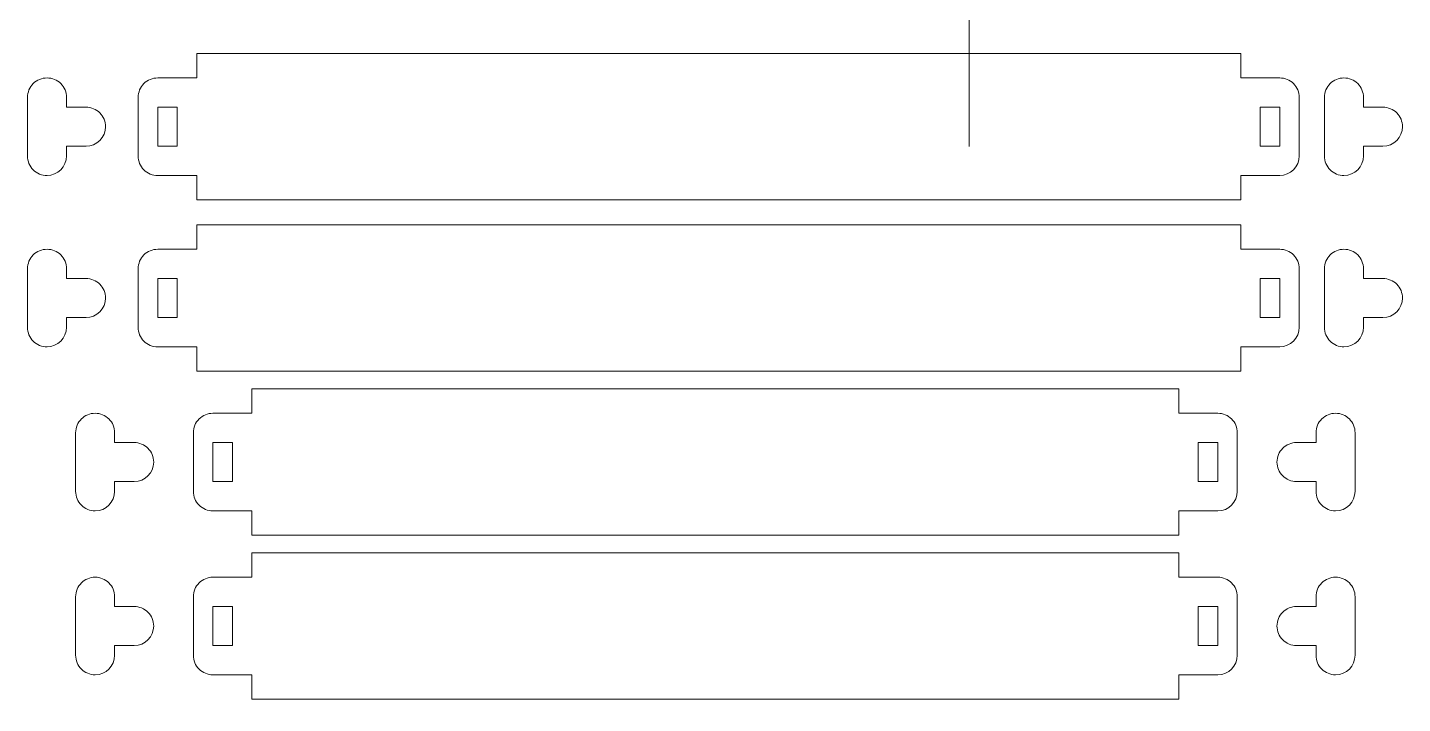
# Model space of a CAD drawing. Header units: millimetres. Extents: x -661 to 660, y -1432 to 519.
# Drawn here: x -615.1 to -333.2, y -327.9 to -189.4 of the extents above; entities that cross this region are included whole.
import ezdxf

# ---------------------------------------------------------------- set-up
doc = ezdxf.new("R2010")
doc.units = ezdxf.units.MM
doc.header["$MEASUREMENT"] = 0
doc.layers.add('layer 1', color=7, linetype='Continuous')

msp = doc.modelspace()

# ---------------------------------------------------------------- linework, layer by layer
at = {"layer": 'layer 1', "color": 5, "lineweight": 9}
for points, knots in [([(-422.0869, -144.0563), (-422.0869, -155.102), (-431.0412, -164.0563), (-442.0869, -164.0563), (-442.0869, -164.0563), (-453.1326, -164.0564), (-462.0869, -155.1021), (-462.0869, -144.0564), (-462.0869, -144.0564), (-462.0869, -133.0107), (-453.1327, -124.0564), (-442.087, -124.0564), (-442.087, -124.0564), (-431.0413, -124.0563), (-422.087, -133.0106), (-422.0869, -144.0562), (-422.0839, -475.4242), (-422.0869, 518.6857), (-422.0869, -144.0563)], [0, 0, 0, 0, 0.2, 0.2, 0.2, 0.2, 0.4, 0.4, 0.4, 0.4, 0.6, 0.6, 0.6, 0.6, 1, 1, 1, 1.0001, 1.0001, 1.0001, 1.0001]), ([(-358.4113, -199.7105), (-358.4113, -199.7105), (-366.4113, -199.7104), (-366.4113, -199.7104), (-366.4113, -199.7104), (-366.4113, -199.7104), (-366.4113, -194.7104), (-366.4113, -194.7104), (-366.4113, -194.7104), (-366.4113, -194.7104), (-580.4113, -194.7104), (-580.4113, -194.7104), (-580.4113, -194.7104), (-580.4113, -194.7104), (-580.4113, -199.7104), (-580.4113, -199.7104), (-580.4113, -199.7104), (-580.4113, -199.7104), (-588.4113, -199.7105), (-588.4113, -199.7105), (-588.4113, -199.7105), (-589.4722, -199.7105), (-590.4896, -200.1319), (-591.2397, -200.882), (-591.2397, -200.882), (-591.9899, -201.6322), (-592.4113, -202.6496), (-592.4113, -203.7104), (-592.4113, -203.7104), (-592.4113, -203.7104), (-592.4113, -215.7104), (-592.4113, -215.7104), (-592.4113, -215.7104), (-592.4113, -216.7713), (-591.9899, -217.7887), (-591.2397, -218.5389), (-591.2397, -218.5389), (-590.4896, -219.289), (-589.4722, -219.7104), (-588.4113, -219.7104), (-588.4113, -219.7104), (-588.4113, -219.7104), (-580.4113, -219.7104), (-580.4113, -219.7104), (-580.4113, -219.7104), (-580.4113, -219.7104), (-580.4113, -224.7104), (-580.4113, -224.7104), (-580.4113, -224.7104), (-580.4113, -224.7104), (-366.4113, -224.7104), (-366.4113, -224.7104), (-366.4113, -224.7104), (-366.4113, -224.7104), (-366.4113, -219.7104), (-366.4113, -219.7104), (-366.4113, -219.7104), (-366.4113, -219.7104), (-358.4113, -219.7104), (-358.4113, -219.7104), (-358.4113, -219.7104), (-356.2022, -219.7104), (-354.4113, -217.9196), (-354.4113, -215.7105), (-354.4113, -215.7105), (-354.4113, -215.7105), (-354.4113, -203.7104), (-354.4113, -203.7104), (-354.4113, -203.7104), (-354.4113, -202.6496), (-354.8327, -201.6322), (-355.5829, -200.882), (-355.5829, -200.882), (-356.333, -200.1319), (-357.3504, -199.7105), (-358.4113, -199.7105)], [0, 0, 0, 0, 0.05, 0.05, 0.05, 0.05, 0.1, 0.1, 0.1, 0.1, 0.15, 0.15, 0.15, 0.15, 0.2, 0.2, 0.2, 0.2, 0.25, 0.25, 0.25, 0.25, 0.3, 0.3, 0.3, 0.3, 0.35, 0.35, 0.35, 0.35, 0.4, 0.4, 0.4, 0.4, 0.45, 0.45, 0.45, 0.45, 0.5, 0.5, 0.5, 0.5, 0.55, 0.55, 0.55, 0.55, 0.6, 0.6, 0.6, 0.6, 0.65, 0.65, 0.65, 0.65, 0.7, 0.7, 0.7, 0.7, 0.75, 0.75, 0.75, 0.75, 0.8, 0.8, 0.8, 0.8, 0.85, 0.85, 0.85, 0.85, 0.9, 0.9, 0.9, 0.9, 1, 1, 1, 1]), ([(-599.0973, -209.7104), (-599.0973, -208.6496), (-599.5187, -207.6322), (-600.2689, -206.882), (-600.2689, -206.882), (-601.019, -206.1319), (-602.0364, -205.7105), (-603.0973, -205.7105), (-603.0973, -205.7105), (-603.0973, -205.7105), (-607.0973, -205.7104), (-607.0973, -205.7104), (-607.0973, -205.7104), (-607.0973, -205.7104), (-607.0973, -203.7104), (-607.0973, -203.7104), (-607.0973, -203.7104), (-607.0973, -202.6496), (-607.5187, -201.6322), (-608.2689, -200.882), (-608.2689, -200.882), (-609.019, -200.1319), (-610.0364, -199.7105), (-611.0973, -199.7105), (-611.0973, -199.7105), (-612.1582, -199.7105), (-613.1756, -200.1319), (-613.9257, -200.882), (-613.9257, -200.882), (-614.6759, -201.6322), (-615.0973, -202.6496), (-615.0973, -203.7104), (-615.0973, -203.7104), (-615.0973, -203.7104), (-615.0973, -215.7104), (-615.0973, -215.7104), (-615.0973, -215.7104), (-615.0973, -216.7713), (-614.6759, -217.7887), (-613.9257, -218.5389), (-613.9257, -218.5389), (-613.1756, -219.289), (-612.1582, -219.7104), (-611.0973, -219.7104), (-611.0973, -219.7104), (-608.8882, -219.7104), (-607.0973, -217.9196), (-607.0973, -215.7105), (-607.0973, -215.7105), (-607.0973, -215.7105), (-607.0973, -213.7104), (-607.0973, -213.7104), (-607.0973, -213.7104), (-607.0973, -213.7104), (-603.0973, -213.7104), (-603.0973, -213.7104), (-603.0973, -213.7104), (-600.8882, -213.7104), (-599.0973, -211.9196), (-599.0973, -209.7104)], [0, 0, 0, 0, 0.0625, 0.0625, 0.0625, 0.0625, 0.125, 0.125, 0.125, 0.125, 0.1875, 0.1875, 0.1875, 0.1875, 0.25, 0.25, 0.25, 0.25, 0.3125, 0.3125, 0.3125, 0.3125, 0.375, 0.375, 0.375, 0.375, 0.4375, 0.4375, 0.4375, 0.4375, 0.5, 0.5, 0.5, 0.5, 0.5625, 0.5625, 0.5625, 0.5625, 0.625, 0.625, 0.625, 0.625, 0.6875, 0.6875, 0.6875, 0.6875, 0.75, 0.75, 0.75, 0.75, 0.8125, 0.8125, 0.8125, 0.8125, 0.875, 0.875, 0.875, 0.875, 1, 1, 1, 1]), ([(-333.2439, -209.7104), (-333.2439, -208.6496), (-333.6653, -207.6322), (-334.4155, -206.882), (-334.4155, -206.882), (-335.1656, -206.1319), (-336.183, -205.7105), (-337.2439, -205.7105), (-337.2439, -205.7105), (-337.2439, -205.7105), (-341.2439, -205.7104), (-341.2439, -205.7104), (-341.2439, -205.7104), (-341.2439, -205.7104), (-341.2439, -203.7104), (-341.2439, -203.7104), (-341.2439, -203.7104), (-341.2439, -202.6496), (-341.6653, -201.6322), (-342.4155, -200.882), (-342.4155, -200.882), (-343.1656, -200.1319), (-344.183, -199.7105), (-345.2439, -199.7105), (-345.2439, -199.7105), (-346.3048, -199.7105), (-347.3222, -200.1319), (-348.0723, -200.882), (-348.0723, -200.882), (-348.8225, -201.6322), (-349.2439, -202.6496), (-349.2439, -203.7104), (-349.2439, -203.7104), (-349.2439, -203.7104), (-349.2439, -215.7104), (-349.2439, -215.7104), (-349.2439, -215.7104), (-349.2439, -216.7713), (-348.8225, -217.7887), (-348.0723, -218.5389), (-348.0723, -218.5389), (-347.3222, -219.289), (-346.3048, -219.7104), (-345.2439, -219.7104), (-345.2439, -219.7104), (-343.0348, -219.7104), (-341.2439, -217.9196), (-341.2439, -215.7105), (-341.2439, -215.7105), (-341.2439, -215.7105), (-341.2439, -213.7104), (-341.2439, -213.7104), (-341.2439, -213.7104), (-341.2439, -213.7104), (-337.2439, -213.7104), (-337.2439, -213.7104), (-337.2439, -213.7104), (-335.0348, -213.7104), (-333.2439, -211.9196), (-333.2439, -209.7104)], [0, 0, 0, 0, 0.0625, 0.0625, 0.0625, 0.0625, 0.125, 0.125, 0.125, 0.125, 0.1875, 0.1875, 0.1875, 0.1875, 0.25, 0.25, 0.25, 0.25, 0.3125, 0.3125, 0.3125, 0.3125, 0.375, 0.375, 0.375, 0.375, 0.4375, 0.4375, 0.4375, 0.4375, 0.5, 0.5, 0.5, 0.5, 0.5625, 0.5625, 0.5625, 0.5625, 0.625, 0.625, 0.625, 0.625, 0.6875, 0.6875, 0.6875, 0.6875, 0.75, 0.75, 0.75, 0.75, 0.8125, 0.8125, 0.8125, 0.8125, 0.875, 0.875, 0.875, 0.875, 1, 1, 1, 1]), ([(-584.4113, -213.7104), (-584.4113, -213.7104), (-588.4113, -213.7104), (-588.4113, -213.7104), (-588.4113, -213.7104), (-588.4113, -213.7104), (-588.4113, -205.7104), (-588.4113, -205.7104), (-588.4113, -205.7104), (-588.4113, -205.7104), (-584.4113, -205.7104), (-584.4113, -205.7104), (-584.4113, -205.7104), (-584.4113, -205.7104), (-584.4113, -213.7104), (-584.4113, -213.7104)], [0, 0, 0, 0, 0.2, 0.2, 0.2, 0.2, 0.4, 0.4, 0.4, 0.4, 0.6, 0.6, 0.6, 0.6, 1, 1, 1, 1]), ([(-362.4113, -213.7104), (-362.4113, -213.7104), (-358.4113, -213.7104), (-358.4113, -213.7104), (-358.4113, -213.7104), (-358.4113, -213.7104), (-358.4113, -205.7104), (-358.4113, -205.7104), (-358.4113, -205.7104), (-358.4113, -205.7104), (-362.4113, -205.7104), (-362.4113, -205.7104), (-362.4113, -205.7104), (-362.4113, -205.7104), (-362.4113, -213.7104), (-362.4113, -213.7104)], [0, 0, 0, 0, 0.2, 0.2, 0.2, 0.2, 0.4, 0.4, 0.4, 0.4, 0.6, 0.6, 0.6, 0.6, 1, 1, 1, 1]), ([(-358.4113, -234.8188), (-358.4113, -234.8188), (-366.4113, -234.8187), (-366.4113, -234.8187), (-366.4113, -234.8187), (-366.4113, -234.8187), (-366.4113, -229.8187), (-366.4113, -229.8187), (-366.4113, -229.8187), (-366.4113, -229.8187), (-580.4113, -229.8187), (-580.4113, -229.8187), (-580.4113, -229.8187), (-580.4113, -229.8187), (-580.4113, -234.8187), (-580.4113, -234.8187), (-580.4113, -234.8187), (-580.4113, -234.8187), (-588.4113, -234.8188), (-588.4113, -234.8188), (-588.4113, -234.8188), (-589.4722, -234.8188), (-590.4896, -235.2402), (-591.2397, -235.9903), (-591.2397, -235.9903), (-591.9899, -236.7405), (-592.4113, -237.7579), (-592.4113, -238.8187), (-592.4113, -238.8187), (-592.4113, -238.8187), (-592.4113, -250.8187), (-592.4113, -250.8187), (-592.4113, -250.8187), (-592.4113, -251.8796), (-591.9899, -252.897), (-591.2397, -253.6472), (-591.2397, -253.6472), (-590.4896, -254.3973), (-589.4722, -254.8187), (-588.4113, -254.8187), (-588.4113, -254.8187), (-588.4113, -254.8187), (-580.4113, -254.8187), (-580.4113, -254.8187), (-580.4113, -254.8187), (-580.4113, -254.8187), (-580.4113, -259.8187), (-580.4113, -259.8187), (-580.4113, -259.8187), (-580.4113, -259.8187), (-366.4113, -259.8187), (-366.4113, -259.8187), (-366.4113, -259.8187), (-366.4113, -259.8187), (-366.4113, -254.8187), (-366.4113, -254.8187), (-366.4113, -254.8187), (-366.4113, -254.8187), (-358.4113, -254.8187), (-358.4113, -254.8187), (-358.4113, -254.8187), (-356.2022, -254.8187), (-354.4113, -253.0279), (-354.4113, -250.8188), (-354.4113, -250.8188), (-354.4113, -250.8188), (-354.4113, -238.8187), (-354.4113, -238.8187), (-354.4113, -238.8187), (-354.4113, -237.7579), (-354.8327, -236.7405), (-355.5829, -235.9903), (-355.5829, -235.9903), (-356.333, -235.2402), (-357.3504, -234.8188), (-358.4113, -234.8188)], [0, 0, 0, 0, 0.05, 0.05, 0.05, 0.05, 0.1, 0.1, 0.1, 0.1, 0.15, 0.15, 0.15, 0.15, 0.2, 0.2, 0.2, 0.2, 0.25, 0.25, 0.25, 0.25, 0.3, 0.3, 0.3, 0.3, 0.35, 0.35, 0.35, 0.35, 0.4, 0.4, 0.4, 0.4, 0.45, 0.45, 0.45, 0.45, 0.5, 0.5, 0.5, 0.5, 0.55, 0.55, 0.55, 0.55, 0.6, 0.6, 0.6, 0.6, 0.65, 0.65, 0.65, 0.65, 0.7, 0.7, 0.7, 0.7, 0.75, 0.75, 0.75, 0.75, 0.8, 0.8, 0.8, 0.8, 0.85, 0.85, 0.85, 0.85, 0.9, 0.9, 0.9, 0.9, 1, 1, 1, 1]), ([(-599.0973, -244.8187), (-599.0973, -243.7579), (-599.5187, -242.7405), (-600.2689, -241.9903), (-600.2689, -241.9903), (-601.019, -241.2402), (-602.0364, -240.8188), (-603.0973, -240.8188), (-603.0973, -240.8188), (-603.0973, -240.8188), (-607.0973, -240.8187), (-607.0973, -240.8187), (-607.0973, -240.8187), (-607.0973, -240.8187), (-607.0973, -238.8187), (-607.0973, -238.8187), (-607.0973, -238.8187), (-607.0973, -237.7579), (-607.5187, -236.7405), (-608.2689, -235.9903), (-608.2689, -235.9903), (-609.019, -235.2402), (-610.0364, -234.8188), (-611.0973, -234.8188), (-611.0973, -234.8188), (-612.1582, -234.8188), (-613.1756, -235.2402), (-613.9257, -235.9903), (-613.9257, -235.9903), (-614.6759, -236.7405), (-615.0973, -237.7579), (-615.0973, -238.8187), (-615.0973, -238.8187), (-615.0973, -238.8187), (-615.0973, -250.8187), (-615.0973, -250.8187), (-615.0973, -250.8187), (-615.0973, -251.8796), (-614.6759, -252.897), (-613.9257, -253.6472), (-613.9257, -253.6472), (-613.1756, -254.3973), (-612.1582, -254.8187), (-611.0973, -254.8187), (-611.0973, -254.8187), (-608.8882, -254.8187), (-607.0973, -253.0279), (-607.0973, -250.8188), (-607.0973, -250.8188), (-607.0973, -250.8188), (-607.0973, -248.8187), (-607.0973, -248.8187), (-607.0973, -248.8187), (-607.0973, -248.8187), (-603.0973, -248.8187), (-603.0973, -248.8187), (-603.0973, -248.8187), (-600.8882, -248.8187), (-599.0973, -247.0279), (-599.0973, -244.8187)], [0, 0, 0, 0, 0.0625, 0.0625, 0.0625, 0.0625, 0.125, 0.125, 0.125, 0.125, 0.1875, 0.1875, 0.1875, 0.1875, 0.25, 0.25, 0.25, 0.25, 0.3125, 0.3125, 0.3125, 0.3125, 0.375, 0.375, 0.375, 0.375, 0.4375, 0.4375, 0.4375, 0.4375, 0.5, 0.5, 0.5, 0.5, 0.5625, 0.5625, 0.5625, 0.5625, 0.625, 0.625, 0.625, 0.625, 0.6875, 0.6875, 0.6875, 0.6875, 0.75, 0.75, 0.75, 0.75, 0.8125, 0.8125, 0.8125, 0.8125, 0.875, 0.875, 0.875, 0.875, 1, 1, 1, 1]), ([(-333.2439, -244.8187), (-333.2439, -243.7579), (-333.6653, -242.7405), (-334.4155, -241.9903), (-334.4155, -241.9903), (-335.1656, -241.2402), (-336.183, -240.8188), (-337.2439, -240.8188), (-337.2439, -240.8188), (-337.2439, -240.8188), (-341.2439, -240.8187), (-341.2439, -240.8187), (-341.2439, -240.8187), (-341.2439, -240.8187), (-341.2439, -238.8187), (-341.2439, -238.8187), (-341.2439, -238.8187), (-341.2439, -237.7579), (-341.6653, -236.7405), (-342.4155, -235.9903), (-342.4155, -235.9903), (-343.1656, -235.2402), (-344.183, -234.8188), (-345.2439, -234.8188), (-345.2439, -234.8188), (-346.3048, -234.8188), (-347.3222, -235.2402), (-348.0723, -235.9903), (-348.0723, -235.9903), (-348.8225, -236.7405), (-349.2439, -237.7579), (-349.2439, -238.8187), (-349.2439, -238.8187), (-349.2439, -238.8187), (-349.2439, -250.8187), (-349.2439, -250.8187), (-349.2439, -250.8187), (-349.2439, -251.8796), (-348.8225, -252.897), (-348.0723, -253.6472), (-348.0723, -253.6472), (-347.3222, -254.3973), (-346.3048, -254.8187), (-345.2439, -254.8187), (-345.2439, -254.8187), (-343.0348, -254.8187), (-341.2439, -253.0279), (-341.2439, -250.8188), (-341.2439, -250.8188), (-341.2439, -250.8188), (-341.2439, -248.8187), (-341.2439, -248.8187), (-341.2439, -248.8187), (-341.2439, -248.8187), (-337.2439, -248.8187), (-337.2439, -248.8187), (-337.2439, -248.8187), (-335.0348, -248.8187), (-333.2439, -247.0279), (-333.2439, -244.8187)], [0, 0, 0, 0, 0.0625, 0.0625, 0.0625, 0.0625, 0.125, 0.125, 0.125, 0.125, 0.1875, 0.1875, 0.1875, 0.1875, 0.25, 0.25, 0.25, 0.25, 0.3125, 0.3125, 0.3125, 0.3125, 0.375, 0.375, 0.375, 0.375, 0.4375, 0.4375, 0.4375, 0.4375, 0.5, 0.5, 0.5, 0.5, 0.5625, 0.5625, 0.5625, 0.5625, 0.625, 0.625, 0.625, 0.625, 0.6875, 0.6875, 0.6875, 0.6875, 0.75, 0.75, 0.75, 0.75, 0.8125, 0.8125, 0.8125, 0.8125, 0.875, 0.875, 0.875, 0.875, 1, 1, 1, 1]), ([(-584.4113, -248.8187), (-584.4113, -248.8187), (-588.4113, -248.8187), (-588.4113, -248.8187), (-588.4113, -248.8187), (-588.4113, -248.8187), (-588.4113, -240.8187), (-588.4113, -240.8187), (-588.4113, -240.8187), (-588.4113, -240.8187), (-584.4113, -240.8187), (-584.4113, -240.8187), (-584.4113, -240.8187), (-584.4113, -240.8187), (-584.4113, -248.8187), (-584.4113, -248.8187)], [0, 0, 0, 0, 0.2, 0.2, 0.2, 0.2, 0.4, 0.4, 0.4, 0.4, 0.6, 0.6, 0.6, 0.6, 1, 1, 1, 1]), ([(-362.4113, -248.8187), (-362.4113, -248.8187), (-358.4113, -248.8187), (-358.4113, -248.8187), (-358.4113, -248.8187), (-358.4113, -248.8187), (-358.4113, -240.8187), (-358.4113, -240.8187), (-358.4113, -240.8187), (-358.4113, -240.8187), (-362.4113, -240.8187), (-362.4113, -240.8187), (-362.4113, -240.8187), (-362.4113, -240.8187), (-362.4113, -248.8187), (-362.4113, -248.8187)], [0, 0, 0, 0, 0.2, 0.2, 0.2, 0.2, 0.4, 0.4, 0.4, 0.4, 0.6, 0.6, 0.6, 0.6, 1, 1, 1, 1]), ([(-371.1007, -268.4304), (-371.1007, -268.4304), (-379.1007, -268.4303), (-379.1007, -268.4303), (-379.1007, -268.4303), (-379.1007, -268.4303), (-379.1007, -263.4303), (-379.1007, -263.4303), (-379.1007, -263.4303), (-379.1007, -263.4303), (-569.1007, -263.4303), (-569.1007, -263.4303), (-569.1007, -263.4303), (-569.1007, -263.4303), (-569.1007, -268.4303), (-569.1007, -268.4303), (-569.1007, -268.4303), (-569.1007, -268.4303), (-577.1007, -268.4304), (-577.1007, -268.4304), (-577.1007, -268.4304), (-578.1616, -268.4304), (-579.179, -268.8518), (-579.9291, -269.6019), (-579.9291, -269.6019), (-580.6793, -270.3521), (-581.1007, -271.3695), (-581.1007, -272.4303), (-581.1007, -272.4303), (-581.1007, -272.4303), (-581.1007, -284.4303), (-581.1007, -284.4303), (-581.1007, -284.4303), (-581.1007, -285.4912), (-580.6793, -286.5086), (-579.9291, -287.2588), (-579.9291, -287.2588), (-579.179, -288.0089), (-578.1616, -288.4303), (-577.1007, -288.4303), (-577.1007, -288.4303), (-577.1007, -288.4303), (-569.1007, -288.4303), (-569.1007, -288.4303), (-569.1007, -288.4303), (-569.1007, -288.4303), (-569.1007, -293.4303), (-569.1007, -293.4303), (-569.1007, -293.4303), (-569.1007, -293.4303), (-379.1007, -293.4303), (-379.1007, -293.4303), (-379.1007, -293.4303), (-379.1007, -293.4303), (-379.1007, -288.4303), (-379.1007, -288.4303), (-379.1007, -288.4303), (-379.1007, -288.4303), (-371.1007, -288.4303), (-371.1007, -288.4303), (-371.1007, -288.4303), (-368.8916, -288.4303), (-367.1007, -286.6395), (-367.1007, -284.4304), (-367.1007, -284.4304), (-367.1007, -284.4304), (-367.1007, -272.4303), (-367.1007, -272.4303), (-367.1007, -272.4303), (-367.1007, -271.3695), (-367.5221, -270.3521), (-368.2723, -269.6019), (-368.2723, -269.6019), (-369.0224, -268.8518), (-370.0398, -268.4304), (-371.1007, -268.4304)], [0, 0, 0, 0, 0.05, 0.05, 0.05, 0.05, 0.1, 0.1, 0.1, 0.1, 0.15, 0.15, 0.15, 0.15, 0.2, 0.2, 0.2, 0.2, 0.25, 0.25, 0.25, 0.25, 0.3, 0.3, 0.3, 0.3, 0.35, 0.35, 0.35, 0.35, 0.4, 0.4, 0.4, 0.4, 0.45, 0.45, 0.45, 0.45, 0.5, 0.5, 0.5, 0.5, 0.55, 0.55, 0.55, 0.55, 0.6, 0.6, 0.6, 0.6, 0.65, 0.65, 0.65, 0.65, 0.7, 0.7, 0.7, 0.7, 0.75, 0.75, 0.75, 0.75, 0.8, 0.8, 0.8, 0.8, 0.85, 0.85, 0.85, 0.85, 0.9, 0.9, 0.9, 0.9, 1, 1, 1, 1]), ([(-589.2314, -278.4303), (-589.2314, -277.3695), (-589.6528, -276.3521), (-590.403, -275.6019), (-590.403, -275.6019), (-591.1531, -274.8518), (-592.1705, -274.4304), (-593.2314, -274.4304), (-593.2314, -274.4304), (-593.2314, -274.4304), (-597.2314, -274.4303), (-597.2314, -274.4303), (-597.2314, -274.4303), (-597.2314, -274.4303), (-597.2314, -272.4303), (-597.2314, -272.4303), (-597.2314, -272.4303), (-597.2314, -271.3695), (-597.6528, -270.3521), (-598.403, -269.6019), (-598.403, -269.6019), (-599.1531, -268.8518), (-600.1705, -268.4304), (-601.2314, -268.4304), (-601.2314, -268.4304), (-602.2923, -268.4304), (-603.3097, -268.8518), (-604.0598, -269.6019), (-604.0598, -269.6019), (-604.81, -270.3521), (-605.2314, -271.3695), (-605.2314, -272.4303), (-605.2314, -272.4303), (-605.2314, -272.4303), (-605.2314, -284.4303), (-605.2314, -284.4303), (-605.2314, -284.4303), (-605.2314, -285.4912), (-604.81, -286.5086), (-604.0598, -287.2588), (-604.0598, -287.2588), (-603.3097, -288.0089), (-602.2923, -288.4303), (-601.2314, -288.4303), (-601.2314, -288.4303), (-599.0223, -288.4303), (-597.2314, -286.6395), (-597.2314, -284.4304), (-597.2314, -284.4304), (-597.2314, -284.4304), (-597.2314, -282.4303), (-597.2314, -282.4303), (-597.2314, -282.4303), (-597.2314, -282.4303), (-593.2314, -282.4303), (-593.2314, -282.4303), (-593.2314, -282.4303), (-591.0223, -282.4303), (-589.2314, -280.6395), (-589.2314, -278.4303)], [0, 0, 0, 0, 0.0625, 0.0625, 0.0625, 0.0625, 0.125, 0.125, 0.125, 0.125, 0.1875, 0.1875, 0.1875, 0.1875, 0.25, 0.25, 0.25, 0.25, 0.3125, 0.3125, 0.3125, 0.3125, 0.375, 0.375, 0.375, 0.375, 0.4375, 0.4375, 0.4375, 0.4375, 0.5, 0.5, 0.5, 0.5, 0.5625, 0.5625, 0.5625, 0.5625, 0.625, 0.625, 0.625, 0.625, 0.6875, 0.6875, 0.6875, 0.6875, 0.75, 0.75, 0.75, 0.75, 0.8125, 0.8125, 0.8125, 0.8125, 0.875, 0.875, 0.875, 0.875, 1, 1, 1, 1]), ([(-342.97, -284.4304), (-342.97, -284.4304), (-342.97, -272.4303), (-342.97, -272.4303), (-342.97, -272.4303), (-342.97, -271.3695), (-343.3914, -270.3521), (-344.1416, -269.6019), (-344.1416, -269.6019), (-344.8917, -268.8518), (-345.9091, -268.4304), (-346.97, -268.4304), (-346.97, -268.4304), (-348.0309, -268.4304), (-349.0483, -268.8518), (-349.7984, -269.6019), (-349.7984, -269.6019), (-350.5486, -270.3521), (-350.97, -271.3695), (-350.97, -272.4303), (-350.97, -272.4303), (-350.97, -272.4303), (-350.97, -274.4303), (-350.97, -274.4303), (-350.97, -274.4303), (-350.97, -274.4303), (-354.97, -274.4304), (-354.97, -274.4304), (-354.97, -274.4304), (-356.0309, -274.4304), (-357.0483, -274.8518), (-357.7984, -275.6019), (-357.7984, -275.6019), (-358.5486, -276.3521), (-358.97, -277.3695), (-358.97, -278.4303), (-358.97, -278.4303), (-358.97, -279.4912), (-358.5486, -280.5086), (-357.7984, -281.2588), (-357.7984, -281.2588), (-357.0483, -282.0089), (-356.0309, -282.4303), (-354.97, -282.4303), (-354.97, -282.4303), (-354.97, -282.4303), (-350.97, -282.4303), (-350.97, -282.4303), (-350.97, -282.4303), (-350.97, -282.4303), (-350.97, -284.4303), (-350.97, -284.4303), (-350.97, -284.4303), (-350.97, -285.4912), (-350.5486, -286.5086), (-349.7984, -287.2588), (-349.7984, -287.2588), (-349.0483, -288.0089), (-348.0309, -288.4303), (-346.97, -288.4303), (-346.97, -288.4303), (-344.7609, -288.4303), (-342.97, -286.6395), (-342.97, -284.4304)], [0, 0, 0, 0, 0.05882353, 0.05882353, 0.05882353, 0.05882353, 0.11764706, 0.11764706, 0.11764706, 0.11764706, 0.17647059, 0.17647059, 0.17647059, 0.17647059, 0.23529412, 0.23529412, 0.23529412, 0.23529412, 0.29411765, 0.29411765, 0.29411765, 0.29411765, 0.35294118, 0.35294118, 0.35294118, 0.35294118, 0.41176471, 0.41176471, 0.41176471, 0.41176471, 0.47058824, 0.47058824, 0.47058824, 0.47058824, 0.52941176, 0.52941176, 0.52941176, 0.52941176, 0.58823529, 0.58823529, 0.58823529, 0.58823529, 0.64705882, 0.64705882, 0.64705882, 0.64705882, 0.70588235, 0.70588235, 0.70588235, 0.70588235, 0.76470588, 0.76470588, 0.76470588, 0.76470588, 0.82352941, 0.82352941, 0.82352941, 0.82352941, 0.88235294, 0.88235294, 0.88235294, 0.88235294, 1, 1, 1, 1]), ([(-573.1007, -282.4303), (-573.1007, -282.4303), (-577.1007, -282.4303), (-577.1007, -282.4303), (-577.1007, -282.4303), (-577.1007, -282.4303), (-577.1007, -274.4303), (-577.1007, -274.4303), (-577.1007, -274.4303), (-577.1007, -274.4303), (-573.1007, -274.4303), (-573.1007, -274.4303), (-573.1007, -274.4303), (-573.1007, -274.4303), (-573.1007, -282.4303), (-573.1007, -282.4303)], [0, 0, 0, 0, 0.2, 0.2, 0.2, 0.2, 0.4, 0.4, 0.4, 0.4, 0.6, 0.6, 0.6, 0.6, 1, 1, 1, 1]), ([(-375.1007, -282.4303), (-375.1007, -282.4303), (-371.1007, -282.4303), (-371.1007, -282.4303), (-371.1007, -282.4303), (-371.1007, -282.4303), (-371.1007, -274.4303), (-371.1007, -274.4303), (-371.1007, -274.4303), (-371.1007, -274.4303), (-375.1007, -274.4303), (-375.1007, -274.4303), (-375.1007, -274.4303), (-375.1007, -274.4303), (-375.1007, -282.4303), (-375.1007, -282.4303)], [0, 0, 0, 0, 0.2, 0.2, 0.2, 0.2, 0.4, 0.4, 0.4, 0.4, 0.6, 0.6, 0.6, 0.6, 1, 1, 1, 1]), ([(-371.1007, -302.0241), (-371.1007, -302.0241), (-379.1007, -302.024), (-379.1007, -302.024), (-379.1007, -302.024), (-379.1007, -302.024), (-379.1007, -297.024), (-379.1007, -297.024), (-379.1007, -297.024), (-379.1007, -297.024), (-569.1007, -297.024), (-569.1007, -297.024), (-569.1007, -297.024), (-569.1007, -297.024), (-569.1007, -302.024), (-569.1007, -302.024), (-569.1007, -302.024), (-569.1007, -302.024), (-577.1007, -302.0241), (-577.1007, -302.0241), (-577.1007, -302.0241), (-578.1616, -302.0241), (-579.179, -302.4455), (-579.9291, -303.1956), (-579.9291, -303.1956), (-580.6793, -303.9458), (-581.1007, -304.9632), (-581.1007, -306.024), (-581.1007, -306.024), (-581.1007, -306.024), (-581.1007, -318.024), (-581.1007, -318.024), (-581.1007, -318.024), (-581.1007, -319.0849), (-580.6793, -320.1023), (-579.9291, -320.8525), (-579.9291, -320.8525), (-579.179, -321.6026), (-578.1616, -322.024), (-577.1007, -322.024), (-577.1007, -322.024), (-577.1007, -322.024), (-569.1007, -322.024), (-569.1007, -322.024), (-569.1007, -322.024), (-569.1007, -322.024), (-569.1007, -327.024), (-569.1007, -327.024), (-569.1007, -327.024), (-569.1007, -327.024), (-379.1007, -327.024), (-379.1007, -327.024), (-379.1007, -327.024), (-379.1007, -327.024), (-379.1007, -322.024), (-379.1007, -322.024), (-379.1007, -322.024), (-379.1007, -322.024), (-371.1007, -322.024), (-371.1007, -322.024), (-371.1007, -322.024), (-368.8916, -322.024), (-367.1007, -320.2332), (-367.1007, -318.0241), (-367.1007, -318.0241), (-367.1007, -318.0241), (-367.1007, -306.024), (-367.1007, -306.024), (-367.1007, -306.024), (-367.1007, -304.9632), (-367.5221, -303.9458), (-368.2723, -303.1956), (-368.2723, -303.1956), (-369.0224, -302.4455), (-370.0398, -302.0241), (-371.1007, -302.0241)], [0, 0, 0, 0, 0.05, 0.05, 0.05, 0.05, 0.1, 0.1, 0.1, 0.1, 0.15, 0.15, 0.15, 0.15, 0.2, 0.2, 0.2, 0.2, 0.25, 0.25, 0.25, 0.25, 0.3, 0.3, 0.3, 0.3, 0.35, 0.35, 0.35, 0.35, 0.4, 0.4, 0.4, 0.4, 0.45, 0.45, 0.45, 0.45, 0.5, 0.5, 0.5, 0.5, 0.55, 0.55, 0.55, 0.55, 0.6, 0.6, 0.6, 0.6, 0.65, 0.65, 0.65, 0.65, 0.7, 0.7, 0.7, 0.7, 0.75, 0.75, 0.75, 0.75, 0.8, 0.8, 0.8, 0.8, 0.85, 0.85, 0.85, 0.85, 0.9, 0.9, 0.9, 0.9, 1, 1, 1, 1]), ([(-589.2314, -312.024), (-589.2314, -310.9632), (-589.6528, -309.9458), (-590.403, -309.1956), (-590.403, -309.1956), (-591.1531, -308.4455), (-592.1705, -308.0241), (-593.2314, -308.0241), (-593.2314, -308.0241), (-593.2314, -308.0241), (-597.2314, -308.024), (-597.2314, -308.024), (-597.2314, -308.024), (-597.2314, -308.024), (-597.2314, -306.024), (-597.2314, -306.024), (-597.2314, -306.024), (-597.2314, -304.9632), (-597.6528, -303.9458), (-598.403, -303.1956), (-598.403, -303.1956), (-599.1531, -302.4455), (-600.1705, -302.0241), (-601.2314, -302.0241), (-601.2314, -302.0241), (-602.2923, -302.0241), (-603.3097, -302.4455), (-604.0598, -303.1956), (-604.0598, -303.1956), (-604.81, -303.9458), (-605.2314, -304.9632), (-605.2314, -306.024), (-605.2314, -306.024), (-605.2314, -306.024), (-605.2314, -318.024), (-605.2314, -318.024), (-605.2314, -318.024), (-605.2314, -319.0849), (-604.81, -320.1023), (-604.0598, -320.8525), (-604.0598, -320.8525), (-603.3097, -321.6026), (-602.2923, -322.024), (-601.2314, -322.024), (-601.2314, -322.024), (-599.0223, -322.024), (-597.2314, -320.2332), (-597.2314, -318.0241), (-597.2314, -318.0241), (-597.2314, -318.0241), (-597.2314, -316.024), (-597.2314, -316.024), (-597.2314, -316.024), (-597.2314, -316.024), (-593.2314, -316.024), (-593.2314, -316.024), (-593.2314, -316.024), (-591.0223, -316.024), (-589.2314, -314.2332), (-589.2314, -312.024)], [0, 0, 0, 0, 0.0625, 0.0625, 0.0625, 0.0625, 0.125, 0.125, 0.125, 0.125, 0.1875, 0.1875, 0.1875, 0.1875, 0.25, 0.25, 0.25, 0.25, 0.3125, 0.3125, 0.3125, 0.3125, 0.375, 0.375, 0.375, 0.375, 0.4375, 0.4375, 0.4375, 0.4375, 0.5, 0.5, 0.5, 0.5, 0.5625, 0.5625, 0.5625, 0.5625, 0.625, 0.625, 0.625, 0.625, 0.6875, 0.6875, 0.6875, 0.6875, 0.75, 0.75, 0.75, 0.75, 0.8125, 0.8125, 0.8125, 0.8125, 0.875, 0.875, 0.875, 0.875, 1, 1, 1, 1]), ([(-342.97, -318.0241), (-342.97, -318.0241), (-342.97, -306.024), (-342.97, -306.024), (-342.97, -306.024), (-342.97, -304.9632), (-343.3914, -303.9458), (-344.1416, -303.1956), (-344.1416, -303.1956), (-344.8917, -302.4455), (-345.9091, -302.0241), (-346.97, -302.0241), (-346.97, -302.0241), (-348.0309, -302.0241), (-349.0483, -302.4455), (-349.7984, -303.1956), (-349.7984, -303.1956), (-350.5486, -303.9458), (-350.97, -304.9632), (-350.97, -306.024), (-350.97, -306.024), (-350.97, -306.024), (-350.97, -308.024), (-350.97, -308.024), (-350.97, -308.024), (-350.97, -308.024), (-354.97, -308.0241), (-354.97, -308.0241), (-354.97, -308.0241), (-356.0309, -308.0241), (-357.0483, -308.4455), (-357.7984, -309.1956), (-357.7984, -309.1956), (-358.5486, -309.9458), (-358.97, -310.9632), (-358.97, -312.024), (-358.97, -312.024), (-358.97, -313.0849), (-358.5486, -314.1023), (-357.7984, -314.8525), (-357.7984, -314.8525), (-357.0483, -315.6026), (-356.0309, -316.024), (-354.97, -316.024), (-354.97, -316.024), (-354.97, -316.024), (-350.97, -316.024), (-350.97, -316.024), (-350.97, -316.024), (-350.97, -316.024), (-350.97, -318.024), (-350.97, -318.024), (-350.97, -318.024), (-350.97, -319.0849), (-350.5486, -320.1023), (-349.7984, -320.8525), (-349.7984, -320.8525), (-349.0483, -321.6026), (-348.0309, -322.024), (-346.97, -322.024), (-346.97, -322.024), (-344.7609, -322.024), (-342.97, -320.2332), (-342.97, -318.0241)], [0, 0, 0, 0, 0.05882353, 0.05882353, 0.05882353, 0.05882353, 0.11764706, 0.11764706, 0.11764706, 0.11764706, 0.17647059, 0.17647059, 0.17647059, 0.17647059, 0.23529412, 0.23529412, 0.23529412, 0.23529412, 0.29411765, 0.29411765, 0.29411765, 0.29411765, 0.35294118, 0.35294118, 0.35294118, 0.35294118, 0.41176471, 0.41176471, 0.41176471, 0.41176471, 0.47058824, 0.47058824, 0.47058824, 0.47058824, 0.52941176, 0.52941176, 0.52941176, 0.52941176, 0.58823529, 0.58823529, 0.58823529, 0.58823529, 0.64705882, 0.64705882, 0.64705882, 0.64705882, 0.70588235, 0.70588235, 0.70588235, 0.70588235, 0.76470588, 0.76470588, 0.76470588, 0.76470588, 0.82352941, 0.82352941, 0.82352941, 0.82352941, 0.88235294, 0.88235294, 0.88235294, 0.88235294, 1, 1, 1, 1]), ([(-573.1007, -316.024), (-573.1007, -316.024), (-577.1007, -316.024), (-577.1007, -316.024), (-577.1007, -316.024), (-577.1007, -316.024), (-577.1007, -308.024), (-577.1007, -308.024), (-577.1007, -308.024), (-577.1007, -308.024), (-573.1007, -308.024), (-573.1007, -308.024), (-573.1007, -308.024), (-573.1007, -308.024), (-573.1007, -316.024), (-573.1007, -316.024)], [0, 0, 0, 0, 0.2, 0.2, 0.2, 0.2, 0.4, 0.4, 0.4, 0.4, 0.6, 0.6, 0.6, 0.6, 1, 1, 1, 1]), ([(-375.1007, -316.024), (-375.1007, -316.024), (-371.1007, -316.024), (-371.1007, -316.024), (-371.1007, -316.024), (-371.1007, -316.024), (-371.1007, -308.024), (-371.1007, -308.024), (-371.1007, -308.024), (-371.1007, -308.024), (-375.1007, -308.024), (-375.1007, -308.024), (-375.1007, -308.024), (-375.1007, -308.024), (-375.1007, -316.024), (-375.1007, -316.024)], [0, 0, 0, 0, 0.2, 0.2, 0.2, 0.2, 0.4, 0.4, 0.4, 0.4, 0.6, 0.6, 0.6, 0.6, 1, 1, 1, 1])]:
    msp.add_open_spline(points, degree=3, knots=knots, dxfattribs=at)

doc.saveas('drawing.dxf')
